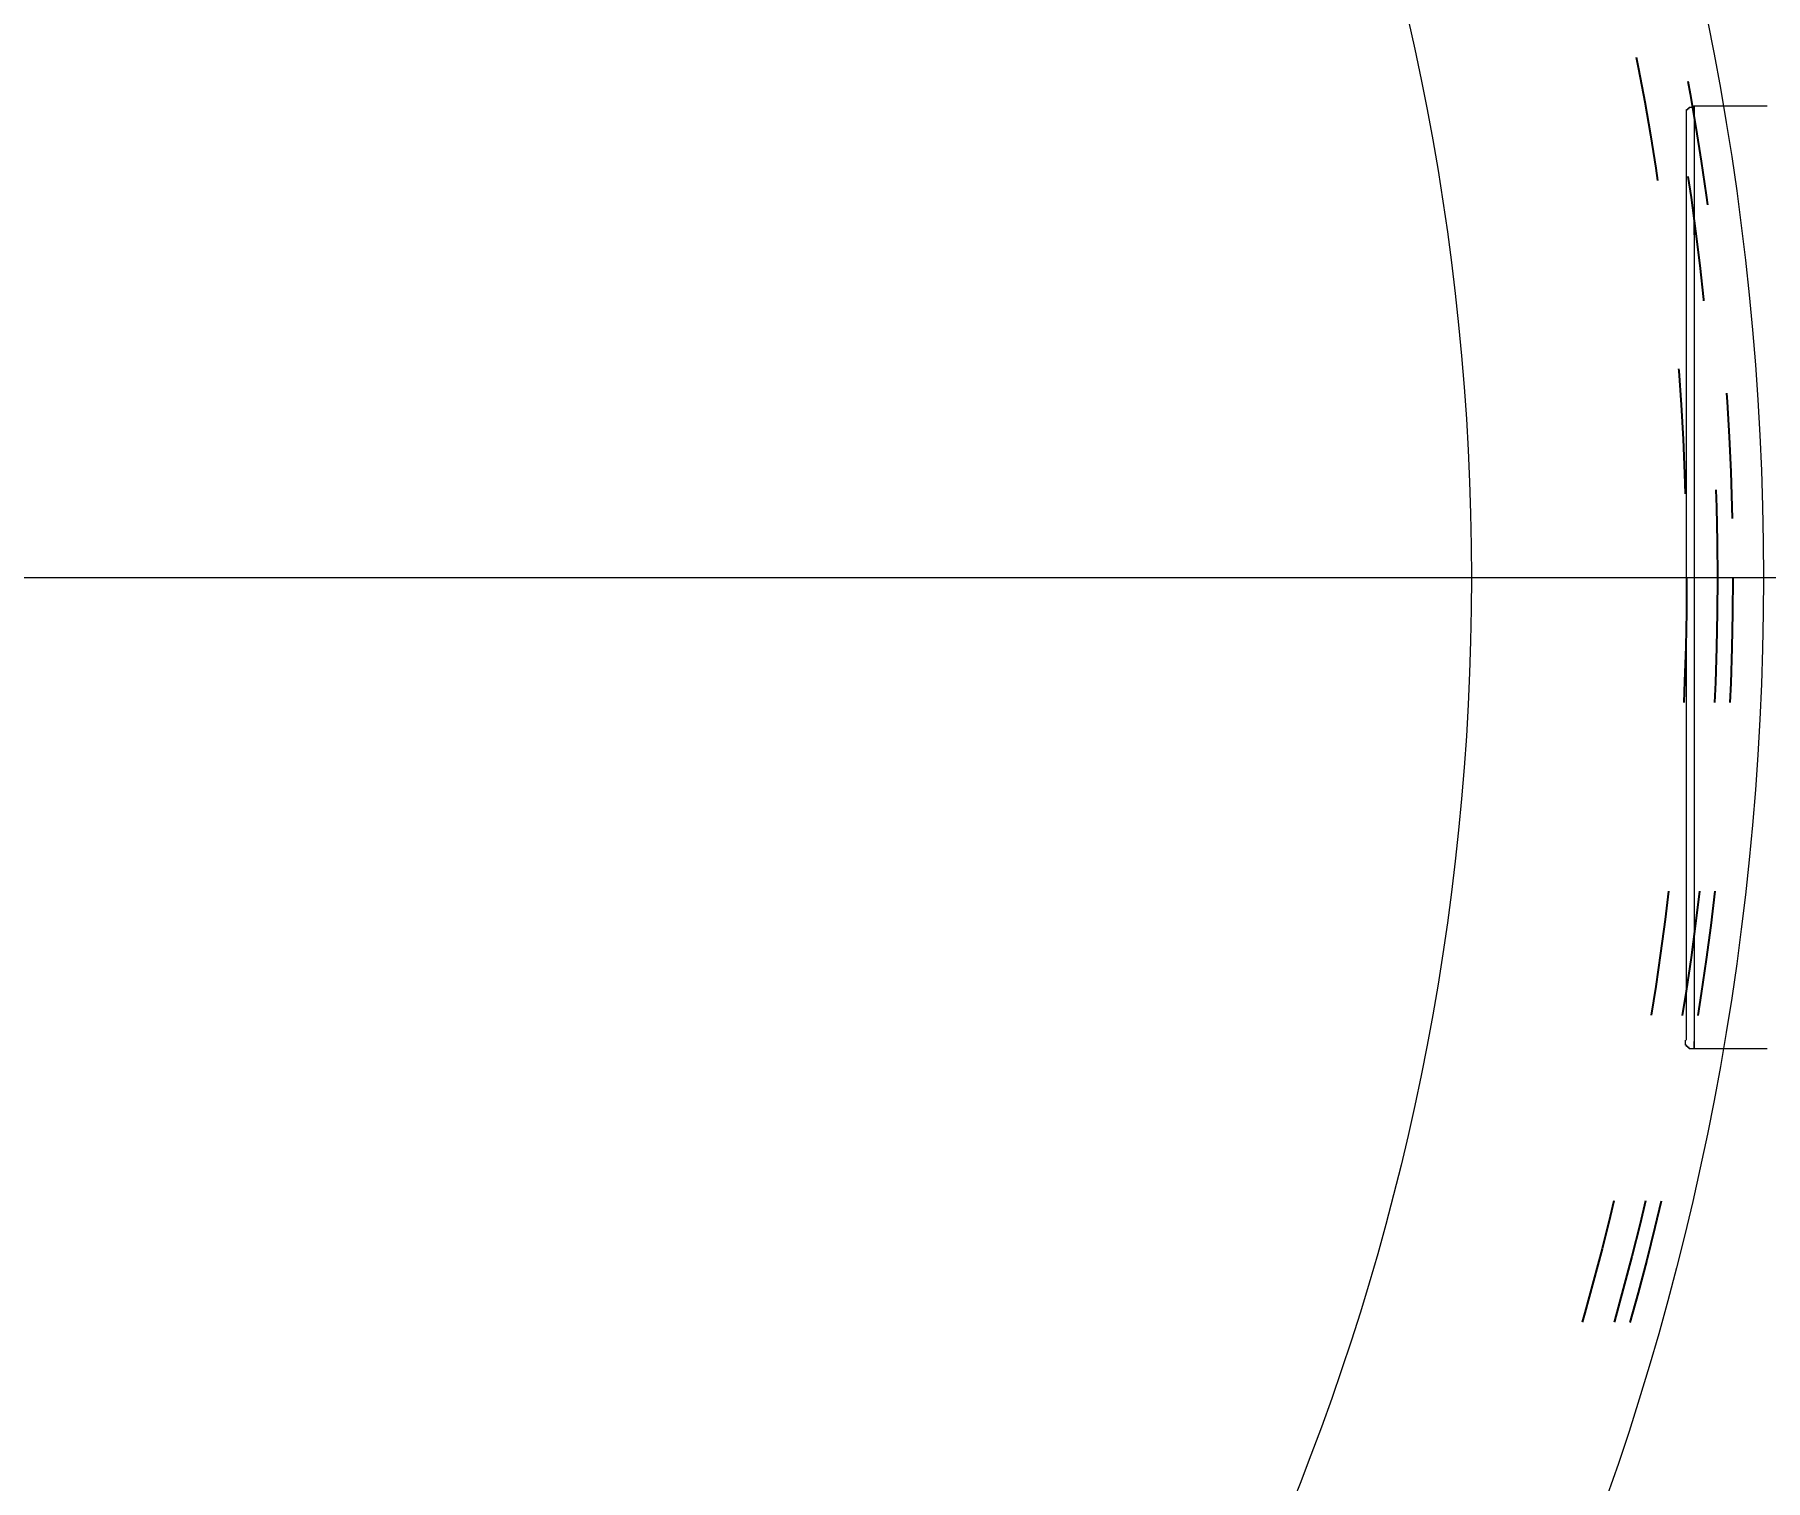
# Model space of a CAD drawing. Header units: millimetres. Extents: x 89051 to 218395, y -330386 to -125649.
# Drawn here: x 90570.9 to 90739.7, y -128571.9 to -128430.9 of the extents above; entities that cross this region are included whole.
import ezdxf

# ---------------------------------------------------------------- set-up
doc = ezdxf.new("R2010")
doc.units = ezdxf.units.MM
doc.header["$LTSCALE"] = 13
for name, pattern in [('1 实线', [0]), ('ACAD_ISO03W100', [1.18, 0.47, -0.71]), ('ACAD_ISO04W100', [30, 24, -3, 0, -3]), ('CENTER', [50.8, 31.75, -6.35, 6.35, -6.35])]:
    doc.linetypes.add(name, pattern=pattern)
doc.layers.get('0').update_dxf_attribs({"color": 1, "linetype": 'CENTER'})
doc.layers.add('C00-00-00', color=7, linetype='Continuous')
doc.layers.add('粗实线', color=4, linetype='Continuous')
doc.layers.add('标注、文本', color=3, linetype='Continuous', lineweight=25)
doc.styles.get("Standard").update_dxf_attribs({"font": 'gbenor.shx', "bigfont": 'gbcbig.shx'})
doc.dimstyles.new('1-15', dxfattribs={"dimscale": 20, "dimtxt": 3.5, "dimasz": 2, "dimexe": 1.5, "dimexo": 0.5, "dimgap": 0.5, "dimtad": 1, "dimtoh": 1, "dimdec": 1, "dimdsep": 46, "dimtxsty": 'Standard', "dimcen": 2.5, "dimclrd": 3, "dimclre": 3, "dimclrt": 3, "dimadec": 0, "dimazin": 2, "dimtfac": 1, "dimtdec": 1, "dimtmove": 0, "dimatfit": 2, "dimfxl": 1, "dimarcsym": 0})

# ---------------------------------------------------------------- blocks, each defined once
blk = doc.blocks.new('225635')
at = {"layer": 'C00-00-00', "lineweight": 15}
for points in [[(72445.07, -125565.93), (72445.07, -125565.81), (72445.07, -125565.69), (72445.07, -125565.57), (72445.19, -125565.57), (72445.19, -125565.45), (72445.31, -125565.45), (72445.31, -125565.33), (72445.43, -125565.33), (72445.55, -125565.33), (72445.67, -125565.33), (72445.79, -125565.2)], [(72445.79, -125565.2), (72452.93, -125565.2)], [(72445.79, -125565.2), (72445.79, -125565.33), (72445.79, -125565.69), (72445.79, -125566.17), (72445.79, -125566.9), (72445.79, -125567.75), (72445.79, -125568.83), (72445.79, -125570.17), (72445.79, -125571.62), (72445.79, -125573.19), (72445.79, -125574.89), (72445.79, -125576.82), (72445.79, -125578.88), (72445.79, -125581.06), (72445.79, -125583.36), (72445.79, -125585.78), (72445.79, -125588.32), (72445.79, -125590.98), (72445.79, -125593.76), (72445.79, -125596.55), (72445.79, -125599.33), (72445.79, -125602.23), (72445.79, -125605.26), (72445.79, -125608.16), (72445.79, -125611.19)], [(72445.07, -125656.32), (72445.07, -125655.96), (72445.07, -125655.48), (72445.07, -125654.87), (72445.07, -125654.02), (72445.07, -125652.94), (72445.07, -125651.73), (72445.07, -125650.27), (72445.07, -125648.7), (72445.07, -125647.01), (72445.07, -125645.19), (72445.07, -125643.13), (72445.07, -125640.96), (72445.07, -125638.66), (72445.07, -125636.24), (72445.07, -125633.82), (72445.07, -125631.15), (72445.07, -125628.49), (72445.07, -125625.71), (72445.07, -125622.8), (72445.07, -125620.02), (72445.07, -125617), (72445.07, -125614.09), (72445.07, -125611.19), (72445.07, -125608.16), (72445.07, -125605.26), (72445.07, -125602.35), (72445.07, -125599.45), (72445.07, -125596.55), (72445.07, -125593.88), (72445.07, -125591.1), (72445.07, -125588.56), (72445.07, -125586.02), (72445.07, -125583.6), (72445.07, -125581.3), (72445.07, -125579.12), (72445.07, -125577.18), (72445.07, -125575.25), (72445.07, -125573.55), (72445.07, -125571.98), (72445.07, -125570.53), (72445.07, -125569.32), (72445.07, -125568.35), (72445.07, -125567.5), (72445.07, -125566.78), (72445.07, -125566.29), (72445.07, -125566.05), (72445.07, -125565.93)], [(72445.79, -125565.93), (72445.79, -125565.57)], [(72445.79, -125577.79), (72445.79, -125576.46)], [(72445.79, -125611.19), (72445.79, -125614.09), (72445.79, -125617.12), (72445.79, -125620.02), (72445.79, -125622.93), (72445.79, -125625.83), (72445.79, -125628.61), (72445.79, -125631.27), (72445.79, -125633.94), (72445.79, -125636.48), (72445.79, -125638.9), (72445.79, -125641.2), (72445.79, -125643.38), (72445.79, -125645.43), (72445.79, -125647.37), (72445.79, -125649.18), (72445.79, -125650.76), (72445.79, -125652.21), (72445.79, -125653.42), (72445.79, -125654.51), (72445.79, -125655.36), (72445.79, -125656.08), (72445.79, -125656.69), (72445.79, -125656.93), (72445.79, -125657.17)], [(72445.79, -125657.17), (72445.67, -125657.17), (72445.55, -125657.17), (72445.43, -125657.17), (72445.31, -125657.17), (72445.31, -125657.05), (72445.19, -125657.05), (72445.19, -125656.93), (72445.07, -125656.93), (72445.07, -125656.81), (72444.95, -125656.81), (72444.95, -125656.69), (72444.95, -125656.57), (72444.95, -125656.44), (72444.95, -125656.32)], [(72445.79, -125656.81), (72445.79, -125656.44)], [(72445.79, -125657.05), (72445.79, -125656.81)], [(72445.79, -125657.17), (72445.79, -125657.05)], [(72452.93, -125657.17), (72445.79, -125657.17)]]:
    blk.add_lwpolyline(points, dxfattribs=at)
at = {"layer": '标注、文本', "color": 1, "linetype": 'ACAD_ISO04W100', "lineweight": 15}
blk.add_line((72418.95, -125611.19), (72558.05, -125611.19), dxfattribs=at)
blk = doc.blocks.new('*D521')
at = {"layer": 'Defpoints', "color": 0, "transparency": 16777216}
for p in [(90825.93, -128478.79), (90100.62, -128524.75), (90825.93, -129106.33)]:
    blk.add_point(p, dxfattribs=at)
at = {"layer": '标注、文本', "color": 3, "lineweight": -2, "transparency": 16777216}
for p, q in [((90825.93, -128488.79), (90825.93, -129136.33)), ((90100.62, -128534.75), (90100.62, -129136.33)), ((90140.62, -129106.33), (90785.93, -129106.33))]:
    blk.add_line(p, q, dxfattribs=at)
at = {"layer": '标注、文本', "color": 3, "transparency": 16777216}
for points in [[(90140.62, -129099.66), (90140.62, -129112.99), (90100.62, -129106.33)], [(90785.93, -129099.66), (90785.93, -129112.99), (90825.93, -129106.33)]]:
    blk.add_solid(points, dxfattribs=at)
at = {"layer": '标注、文本', "color": 3, "transparency": 16777216, "insert": (90463.27, -129061.33), "char_height": 70, "attachment_point": 5}
blk.add_mtext('725', dxfattribs=at)
blk = doc.blocks.new('*D527')
at = {"layer": 'Defpoints', "color": 0, "transparency": 16777216}
for p in [(90794.78, -128296.38), (90674.31, -128365.93), (90940.67, -128400.89), (90006.08, -128483.88), (90933.98, -128483.88)]:
    blk.add_point(p, dxfattribs=at)
at = {"layer": '标注、文本', "color": 3, "lineweight": -2, "transparency": 16777216}
for p, q in [((90803.44, -128291.38), (90909.88, -128229.93)), ((90943.98, -128483.88), (90977.93, -128483.88))]:
    blk.add_line(p, q, dxfattribs=at)
blk.add_arc((90470.03, -128483.88), 477.9, 4.797, 25.203, dxfattribs=at)
at = {"layer": '标注、文本', "color": 3, "transparency": 16777216}
for points in [[(90896.53, -128283.46), (90908.34, -128277.28), (90883.9, -128244.93)], [(90952.92, -128443.63), (90939.6, -128444.19), (90947.93, -128483.88)]]:
    blk.add_solid(points, dxfattribs=at)
at = {"layer": '标注、文本', "color": 3, "transparency": 16777216, "insert": (90975.11, -128348.54), "char_height": 70, "attachment_point": 5, "rotation": 285}
blk.add_mtext('30°', dxfattribs=at)
blk = doc.blocks.new('*D528')
at = {"layer": 'Defpoints', "color": 0, "transparency": 16777216}
for p in [(90705.91, -128483.88), (90845.01, -128483.88), (90674.31, -128601.82), (90920.56, -128647.85), (90794.78, -128671.37)]:
    blk.add_point(p, dxfattribs=at)
at = {"layer": '标注、文本', "color": 3, "lineweight": -2, "transparency": 16777216}
for p, q in [((90855.01, -128483.88), (90979.47, -128483.88)), ((90803.44, -128676.37), (90911.22, -128738.6))]:
    blk.add_line(p, q, dxfattribs=at)
blk.add_arc((90470.03, -128483.88), 479.44, 334.7816, 355.2184, dxfattribs=at)
at = {"layer": '标注、文本', "color": 3, "transparency": 16777216}
for points in [[(90941.14, -128523.56), (90954.47, -128524.12), (90949.47, -128483.88)], [(90909.69, -128691.24), (90897.87, -128685.06), (90885.24, -128723.6)]]:
    blk.add_solid(points, dxfattribs=at)
at = {"layer": '标注、文本', "color": 3, "transparency": 16777216, "insert": (90889.67, -128596.32), "char_height": 70, "attachment_point": 5, "rotation": 75}
blk.add_mtext('30°', dxfattribs=at)

msp = doc.modelspace()

# ---------------------------------------------------------------- linework, layer by layer
at = {"color": 7, "linetype": '1 实线', "lineweight": 0}
for radius in [269.5, 241]:
    msp.add_circle((90470.03, -128483.88), radius, dxfattribs=at)
at = {"layer": '标注、文本', "color": 1, "linetype": 'ACAD_ISO04W100', "lineweight": 15}
msp.add_line((90006.08, -128483.88), (90933.98, -128483.88), dxfattribs=at)
at = {"layer": '粗实线', "color": 2, "linetype": 'ACAD_ISO03W100', "ltscale": 2}
for radius in [266.5, 265, 262]:
    msp.add_circle((90470.03, -128483.88), radius, dxfattribs=at)

# ---------------------------------------------------------------- block references
at = {"layer": '标注、文本'}
msp.add_blockref('225635', (18286.96, -2872.69), dxfattribs=at)

# ---------------------------------------------------------------- dimensions: what is measured, and where the dimension line sits
for base, line1, line2, picture, middle in [((90940.67, -128400.89), ((90006.08, -128483.88), (90933.98, -128483.88)), ((90674.31, -128365.93), (90794.78, -128296.38)), '*D527', (90975.11, -128348.54)), ((90920.56, -128647.85), ((90674.31, -128601.82), (90794.78, -128671.37)), ((90705.91, -128483.88), (90845.01, -128483.88)), '*D528', (90889.67, -128596.32))]:
    dim = msp.add_angular_dim_2l(base=base, line1=line1, line2=line2, dimstyle='1-15', dxfattribs=at)
    dim.commit()
    dim.dimension.update_dxf_attribs({"geometry": picture, "text_midpoint": middle})
dim = msp.add_linear_dim(base=(90825.93, -129106.33), p1=(90100.62, -128524.75), p2=(90825.93, -128478.79), text='725', dimstyle='1-15', dxfattribs=at)
dim.commit()
dim.dimension.update_dxf_attribs({"geometry": '*D521', "text_midpoint": (90463.27, -129061.33)})

doc.saveas('drawing.dxf')
